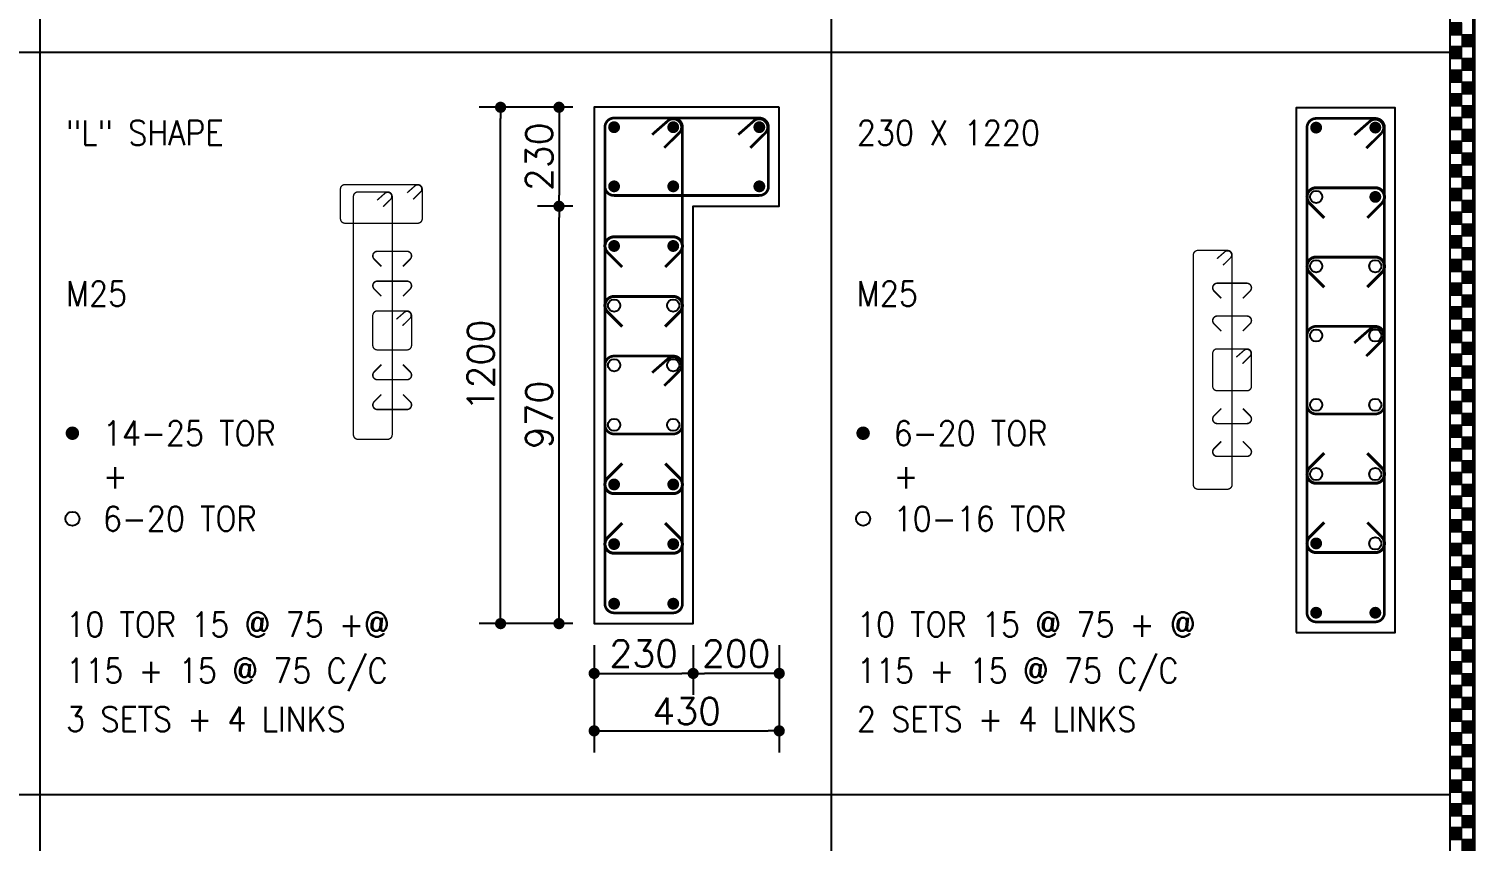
# Model space of a CAD drawing. Extents: x -200722 to 834823, y -494970 to 88783.
# Drawn here: x 291964 to 305396, y -69395 to -61844 of the extents above; entities that cross this region are included whole.
import ezdxf
from ezdxf.enums import TextEntityAlignment as Align

# ---------------------------------------------------------------- set-up
doc = ezdxf.new("R2010")
doc.units = 0
doc.header["$LTSCALE"] = 100
doc.header["$MEASUREMENT"] = 0
doc.header["$PDMODE"] = 34
doc.layers.get('0').update_dxf_attribs({"linetype": 'CONTINUOUS'})
doc.layers.get('DEFPOINTS').update_dxf_attribs({"linetype": 'CONTINUOUS'})
for name, color, linetype in [('5', 4, 'CONTINUOUS'), ('BEAM', 4, 'CONTINUOUS'), ('COL. SHED. STEEL.', 6, 'CONTINUOUS'), ('column', 240, 'CONTINUOUS'), ('STEEL', 6, 'CONTINUOUS'), ('TEXT', 2, 'CONTINUOUS')]:
    doc.layers.add(name, color=color, linetype=linetype)
doc.layers.add('9_TITLE TEXT', color=7, linetype='CONTINUOUS', lineweight=20)
doc.layers.add('g-dim', color=6, linetype='CONTINUOUS', lineweight=9)
doc.styles.add('ROMANS', font='romans.shx')
doc.styles.get("Standard").update_dxf_attribs({"font": 'simplex.shx'})
doc.dimstyles.new('STANDARD$0', dxfattribs={"dimtxt": 2.5, "dimasz": 2.5, "dimexe": 2, "dimexo": 0.7, "dimgap": 0.9, "dimtad": 1, "dimdec": 0, "dimdsep": 46, "dimtxsty": 'ROMANS', "dimcen": 0.09, "dimclrd": 4, "dimclre": 4, "dimclrt": 3, "dimadec": 0, "dimazin": 0, "dimtfac": 1, "dimtdec": 0, "dimtmove": 0, "dimatfit": 3, "dimfxl": 1, "dimtolj": 1, "dimtzin": 0, "dimarcsym": 0})

# ---------------------------------------------------------------- blocks, each defined once
blk = doc.blocks.new('DOT')
at = {"color": 0, "linetype": 'ByBlock'}
blk.add_line((-0.5, 0), (-1, 0), dxfattribs=at)
at = {"color": 0, "linetype": 'ByBlock', "const_width": 0.5}
blk.add_lwpolyline([(-0.25, 0, 1), (0.25, 0, 1)], format="xyb", close=True, dxfattribs=at)
blk = doc.blocks.new('*D142')
at = {"layer": 'BEAM', "color": 0, "lineweight": -2, "transparency": 16777216}
for p, q in [((297218, -67573), (297218, -68036)), ((298138, -67573), (298138, -68036)), ((297322, -67836), (298034, -67836))]:
    blk.add_line(p, q, dxfattribs=at)
at = {"layer": 'DEFPOINTS', "color": 0, "lineweight": -3, "transparency": 16777216}
for p in [(297218, -67373), (298138, -67373), (298138, -67836)]:
    blk.add_point(p, dxfattribs=at)
at = {"layer": 'BEAM', "color": 0, "lineweight": -2, "transparency": 16777216, "xscale": 104, "yscale": 104, "zscale": 104, "rotation": 180}
blk.add_blockref('DOT', (297218, -67836), dxfattribs=at)
at = {"layer": 'BEAM', "color": 0, "lineweight": -2, "transparency": 16777216, "xscale": 104, "yscale": 104, "zscale": 104}
blk.add_blockref('DOT', (298138, -67836), dxfattribs=at)
at = {"layer": 'BEAM', "color": 0, "transparency": 16777216, "insert": (297678, -67652), "char_height": 248, "attachment_point": 5}
blk.add_mtext('\\A1;230', dxfattribs=at)
blk = doc.blocks.new('_DOT')
at = {"color": 0, "linetype": 'ByBlock'}
blk.add_line((-0.5, 0), (-1, 0), dxfattribs=at)
at = {"color": 0, "linetype": 'ByBlock', "const_width": 0.5}
blk.add_lwpolyline([(-0.25, 0, 1), (0.25, 0, 1)], format="xyb", close=True, dxfattribs=at)
blk = doc.blocks.new('*D143')
at = {"layer": 'BEAM', "color": 0, "lineweight": -2, "transparency": 16777216}
for p, q in [((298138, -67573), (298138, -68036)), ((298938, -67573), (298938, -68036)), ((298834, -67836), (298242, -67836))]:
    blk.add_line(p, q, dxfattribs=at)
at = {"layer": 'DEFPOINTS', "color": 0, "lineweight": -3, "transparency": 16777216}
for p in [(298138, -67373), (298938, -67373), (298138, -67836)]:
    blk.add_point(p, dxfattribs=at)
at = {"layer": 'BEAM', "color": 0, "lineweight": -2, "transparency": 16777216, "xscale": 104, "yscale": 104, "zscale": 104, "rotation": 180}
blk.add_blockref('DOT', (298138, -67836), dxfattribs=at)
at = {"layer": 'BEAM', "color": 0, "lineweight": -2, "transparency": 16777216, "xscale": 104, "yscale": 104, "zscale": 104}
blk.add_blockref('DOT', (298938, -67836), dxfattribs=at)
at = {"layer": 'BEAM', "color": 0, "transparency": 16777216, "insert": (298538, -67652), "char_height": 248, "attachment_point": 5}
blk.add_mtext('\\A1;200', dxfattribs=at)
blk = doc.blocks.new('*D144')
at = {"layer": 'BEAM', "color": 0, "lineweight": -2, "transparency": 16777216}
for p, q in [((297218, -67573), (297218, -68570)), ((298938, -67573), (298938, -68570)), ((297322, -68370), (298834, -68370))]:
    blk.add_line(p, q, dxfattribs=at)
at = {"layer": 'DEFPOINTS', "color": 0, "lineweight": -3, "transparency": 16777216}
for p in [(297218, -67373), (298938, -67373), (298938, -68370)]:
    blk.add_point(p, dxfattribs=at)
at = {"layer": 'BEAM', "color": 0, "lineweight": -2, "transparency": 16777216, "xscale": 104, "yscale": 104, "zscale": 104, "rotation": 180}
blk.add_blockref('DOT', (297218, -68370), dxfattribs=at)
at = {"layer": 'BEAM', "color": 0, "lineweight": -2, "transparency": 16777216, "xscale": 104, "yscale": 104, "zscale": 104}
blk.add_blockref('DOT', (298938, -68370), dxfattribs=at)
at = {"layer": 'BEAM', "color": 0, "transparency": 16777216, "insert": (298078, -68186), "char_height": 248, "attachment_point": 5}
blk.add_mtext('\\A1;430', dxfattribs=at)
blk = doc.blocks.new('*D145')
at = {"layer": 'BEAM', "color": 0, "lineweight": -2, "transparency": 16777216}
for p, q in [((297018, -63493), (296691, -63493)), ((296891, -67269), (296891, -63597)), ((297018, -67373), (296691, -67373))]:
    blk.add_line(p, q, dxfattribs=at)
at = {"layer": 'DEFPOINTS', "color": 0, "lineweight": -3, "transparency": 16777216}
for p in [(296891, -63493), (297218, -63493), (297218, -67373)]:
    blk.add_point(p, dxfattribs=at)
at = {"layer": 'BEAM', "color": 0, "lineweight": -2, "transparency": 16777216, "xscale": 104, "yscale": 104, "zscale": 104}
for p, rotation in [((296891, -63493), 90), ((296891, -67373), 270)]:
    blk.add_blockref('DOT', p, dxfattribs=dict(at, rotation=rotation))
at = {"layer": 'BEAM', "color": 0, "transparency": 16777216, "insert": (296707, -65433), "char_height": 248, "attachment_point": 5, "rotation": 90}
blk.add_mtext('\\A1;970', dxfattribs=at)
blk = doc.blocks.new('*D146')
at = {"layer": 'BEAM', "color": 0, "lineweight": -2, "transparency": 16777216}
for p, q in [((297018, -62573), (296691, -62573)), ((296891, -62677), (296891, -63389)), ((297018, -63493), (296691, -63493))]:
    blk.add_line(p, q, dxfattribs=at)
at = {"layer": 'DEFPOINTS', "color": 0, "lineweight": -3, "transparency": 16777216}
for p in [(297218, -62573), (296891, -63493), (297218, -63493)]:
    blk.add_point(p, dxfattribs=at)
at = {"layer": 'BEAM', "color": 0, "lineweight": -2, "transparency": 16777216, "xscale": 104, "yscale": 104, "zscale": 104}
for p, rotation in [((296891, -62573), 90), ((296891, -63493), 270)]:
    blk.add_blockref('DOT', p, dxfattribs=dict(at, rotation=rotation))
at = {"layer": 'BEAM', "color": 0, "transparency": 16777216, "insert": (296707, -63033), "char_height": 248, "attachment_point": 5, "rotation": 90}
blk.add_mtext('\\A1;230', dxfattribs=at)
blk = doc.blocks.new('*D147')
at = {"layer": 'BEAM', "color": 0, "lineweight": -2, "transparency": 16777216}
for p, q in [((297018, -62573), (296148, -62573)), ((296348, -67269), (296348, -62677)), ((297018, -67373), (296148, -67373))]:
    blk.add_line(p, q, dxfattribs=at)
at = {"layer": 'DEFPOINTS', "color": 0, "lineweight": -3, "transparency": 16777216}
for p in [(296348, -62573), (297218, -62573), (297218, -67373)]:
    blk.add_point(p, dxfattribs=at)
at = {"layer": 'BEAM', "color": 0, "lineweight": -2, "transparency": 16777216, "xscale": 104, "yscale": 104, "zscale": 104}
for p, rotation in [((296348, -62573), 90), ((296348, -67373), 270)]:
    blk.add_blockref('DOT', p, dxfattribs=dict(at, rotation=rotation))
at = {"layer": 'BEAM', "color": 0, "transparency": 16777216, "insert": (296164, -64973), "char_height": 248, "attachment_point": 5, "rotation": 90}
blk.add_mtext('\\A1;1200', dxfattribs=at)
blk = doc.blocks.new('TITLE CHAIN')
at = {"layer": '9_TITLE TEXT'}
h = blk.add_hatch(color=256, dxfattribs=at)
h.dxf.hatch_style = 1
h.paths.add_polyline_path([(0, -197.62), (1, -197.62), (1, -196.62), (0, -196.62)])
h = blk.add_hatch(color=256, dxfattribs=at)
h.dxf.hatch_style = 1
h.paths.add_polyline_path([(1, -198.62), (2, -198.62), (2, -197.62), (1, -197.62)])
h = blk.add_hatch(color=256, dxfattribs=at)
h.dxf.hatch_style = 1
h.paths.add_polyline_path([(0, -199.62), (1, -199.62), (1, -198.62), (0, -198.62)])
h = blk.add_hatch(color=256, dxfattribs=at)
h.dxf.hatch_style = 1
h.paths.add_polyline_path([(1, -200.62), (2, -200.62), (2, -199.62), (1, -199.62)])
h = blk.add_hatch(color=256, dxfattribs=at)
h.dxf.hatch_style = 1
h.paths.add_polyline_path([(0, -201.62), (1, -201.62), (1, -200.62), (0, -200.62)])
h = blk.add_hatch(color=256, dxfattribs=at)
h.dxf.hatch_style = 1
h.paths.add_polyline_path([(0, -203.62), (1, -203.62), (1, -202.62), (0, -202.62)])
h = blk.add_hatch(color=256, dxfattribs=at)
h.dxf.hatch_style = 1
h.paths.add_polyline_path([(1, -202.62), (2, -202.62), (2, -201.62), (1, -201.62)])
h = blk.add_hatch(color=256, dxfattribs=at)
h.dxf.hatch_style = 1
h.paths.add_polyline_path([(1, -204.62), (2, -204.62), (2, -203.62), (1, -203.62)])
h = blk.add_hatch(color=256, dxfattribs=at)
h.dxf.hatch_style = 1
h.paths.add_polyline_path([(0, -205.62), (1, -205.62), (1, -204.62), (0, -204.62)])
h = blk.add_hatch(color=256, dxfattribs=at)
h.dxf.hatch_style = 1
h.paths.add_polyline_path([(1, -206.62), (2, -206.62), (2, -205.62), (1, -205.62)])
h = blk.add_hatch(color=256, dxfattribs=at)
h.dxf.hatch_style = 1
h.paths.add_polyline_path([(0, -207.62), (1, -207.62), (1, -206.62), (0, -206.62)])
h = blk.add_hatch(color=256, dxfattribs=at)
h.dxf.hatch_style = 1
h.paths.add_polyline_path([(0, -209.62), (1, -209.62), (1, -208.62), (0, -208.62)])
h = blk.add_hatch(color=256, dxfattribs=at)
h.dxf.hatch_style = 1
h.paths.add_polyline_path([(1, -208.62), (2, -208.62), (2, -207.62), (1, -207.62)])
h = blk.add_hatch(color=256, dxfattribs=at)
h.dxf.hatch_style = 1
h.paths.add_polyline_path([(1, -210.62), (2, -210.62), (2, -209.62), (1, -209.62)])
h = blk.add_hatch(color=256, dxfattribs=at)
h.dxf.hatch_style = 1
h.paths.add_polyline_path([(0, -211.62), (1, -211.62), (1, -210.62), (0, -210.62)])
h = blk.add_hatch(color=256, dxfattribs=at)
h.dxf.hatch_style = 1
h.paths.add_polyline_path([(1, -212.62), (2, -212.62), (2, -211.62), (1, -211.62)])
h = blk.add_hatch(color=256, dxfattribs=at)
h.dxf.hatch_style = 1
h.paths.add_polyline_path([(0, -213.62), (1, -213.62), (1, -212.62), (0, -212.62)])
h = blk.add_hatch(color=256, dxfattribs=at)
h.dxf.hatch_style = 1
h.paths.add_polyline_path([(1, -214.62), (2, -214.62), (2, -213.62), (1, -213.62)])
h = blk.add_hatch(color=256, dxfattribs=at)
h.dxf.hatch_style = 1
h.paths.add_polyline_path([(0, -215.62), (1, -215.62), (1, -214.62), (0, -214.62)])
h = blk.add_hatch(color=256, dxfattribs=at)
h.dxf.hatch_style = 1
h.paths.add_polyline_path([(1, -216.62), (2, -216.62), (2, -215.62), (1, -215.62)])
h = blk.add_hatch(color=256, dxfattribs=at)
h.dxf.hatch_style = 1
h.paths.add_polyline_path([(0, -217.62), (1, -217.62), (1, -216.62), (0, -216.62)])
h = blk.add_hatch(color=256, dxfattribs=at)
h.dxf.hatch_style = 1
h.paths.add_polyline_path([(1, -218.62), (2, -218.62), (2, -217.62), (1, -217.62)])
h = blk.add_hatch(color=256, dxfattribs=at)
h.dxf.hatch_style = 1
h.paths.add_polyline_path([(0, -219.62), (1, -219.62), (1, -218.62), (0, -218.62)])
h = blk.add_hatch(color=256, dxfattribs=at)
h.dxf.hatch_style = 1
h.paths.add_polyline_path([(1, -220.62), (2, -220.62), (2, -219.62), (1, -219.62)])
h = blk.add_hatch(color=256, dxfattribs=at)
h.dxf.hatch_style = 1
h.paths.add_polyline_path([(0, -221.62), (1, -221.62), (1, -220.62), (0, -220.62)])
h = blk.add_hatch(color=256, dxfattribs=at)
h.dxf.hatch_style = 1
h.paths.add_polyline_path([(1, -222.62), (2, -222.62), (2, -221.62), (1, -221.62)])
h = blk.add_hatch(color=256, dxfattribs=at)
h.dxf.hatch_style = 1
h.paths.add_polyline_path([(0, -223.62), (1, -223.62), (1, -222.62), (0, -222.62)])
h = blk.add_hatch(color=256, dxfattribs=at)
h.dxf.hatch_style = 1
h.paths.add_polyline_path([(0, -225.62), (1, -225.62), (1, -224.62), (0, -224.62)])
h = blk.add_hatch(color=256, dxfattribs=at)
h.dxf.hatch_style = 1
h.paths.add_polyline_path([(1, -224.62), (2, -224.62), (2, -223.62), (1, -223.62)])
h = blk.add_hatch(color=256, dxfattribs=at)
h.dxf.hatch_style = 1
h.paths.add_polyline_path([(1, -226.62), (2, -226.62), (2, -225.62), (1, -225.62)])
h = blk.add_hatch(color=256, dxfattribs=at)
h.dxf.hatch_style = 1
h.paths.add_polyline_path([(0, -227.62), (1, -227.62), (1, -226.62), (0, -226.62)])
h = blk.add_hatch(color=256, dxfattribs=at)
h.dxf.hatch_style = 1
h.paths.add_polyline_path([(1, -228.62), (2, -228.62), (2, -227.62), (1, -227.62)])
h = blk.add_hatch(color=256, dxfattribs=at)
h.dxf.hatch_style = 1
h.paths.add_polyline_path([(0, -229.62), (1, -229.62), (1, -228.62), (0, -228.62)])
h = blk.add_hatch(color=256, dxfattribs=at)
h.dxf.hatch_style = 1
h.paths.add_polyline_path([(0, -231.62), (1, -231.62), (1, -230.62), (0, -230.62)])
h = blk.add_hatch(color=256, dxfattribs=at)
h.dxf.hatch_style = 1
h.paths.add_polyline_path([(1, -230.62), (2, -230.62), (2, -229.62), (1, -229.62)])
h = blk.add_hatch(color=256, dxfattribs=at)
h.dxf.hatch_style = 1
h.paths.add_polyline_path([(1, -232.62), (2, -232.62), (2, -231.62), (1, -231.62)])
h = blk.add_hatch(color=256, dxfattribs=at)
h.dxf.hatch_style = 1
h.paths.add_polyline_path([(0, -233.62), (1, -233.62), (1, -232.62), (0, -232.62)])
h = blk.add_hatch(color=256, dxfattribs=at)
h.dxf.hatch_style = 1
h.paths.add_polyline_path([(1, -234.62), (2, -234.62), (2, -233.62), (1, -233.62)])
h = blk.add_hatch(color=256, dxfattribs=at)
h.dxf.hatch_style = 1
h.paths.add_polyline_path([(0, -235.62), (1, -235.62), (1, -234.62), (0, -234.62)])
h = blk.add_hatch(color=256, dxfattribs=at)
h.dxf.hatch_style = 1
h.paths.add_polyline_path([(1, -236.62), (2, -236.62), (2, -235.62), (1, -235.62)])
h = blk.add_hatch(color=256, dxfattribs=at)
h.dxf.hatch_style = 1
h.paths.add_polyline_path([(0, -237.62), (1, -237.62), (1, -236.62), (0, -236.62)])
h = blk.add_hatch(color=256, dxfattribs=at)
h.dxf.hatch_style = 1
h.paths.add_polyline_path([(1, -238.62), (2, -238.62), (2, -237.62), (1, -237.62)])
h = blk.add_hatch(color=256, dxfattribs=at)
h.dxf.hatch_style = 1
h.paths.add_polyline_path([(0, -239.62), (1, -239.62), (1, -238.62), (0, -238.62)])
h = blk.add_hatch(color=256, dxfattribs=at)
h.dxf.hatch_style = 1
h.paths.add_polyline_path([(1, -240.62), (2, -240.62), (2, -239.62), (1, -239.62)])
h = blk.add_hatch(color=256, dxfattribs=at)
h.dxf.hatch_style = 1
h.paths.add_polyline_path([(0, -241.62), (1, -241.62), (1, -240.62), (0, -240.62)])
h = blk.add_hatch(color=256, dxfattribs=at)
h.dxf.hatch_style = 1
h.paths.add_polyline_path([(1, -242.62), (2, -242.62), (2, -241.62), (1, -241.62)])
h = blk.add_hatch(color=256, dxfattribs=at)
h.dxf.hatch_style = 1
h.paths.add_polyline_path([(0, -243.62), (1, -243.62), (1, -242.62), (0, -242.62)])
h = blk.add_hatch(color=256, dxfattribs=at)
h.dxf.hatch_style = 1
h.paths.add_polyline_path([(1, -244.62), (2, -244.62), (2, -243.62), (1, -243.62)])
h = blk.add_hatch(color=256, dxfattribs=at)
h.dxf.hatch_style = 1
h.paths.add_polyline_path([(0, -245.62), (1, -245.62), (1, -244.62), (0, -244.62)])
h = blk.add_hatch(color=256, dxfattribs=at)
h.dxf.hatch_style = 1
h.paths.add_polyline_path([(0, -247.62), (1, -247.62), (1, -246.62), (0, -246.62)])
h = blk.add_hatch(color=256, dxfattribs=at)
h.dxf.hatch_style = 1
h.paths.add_polyline_path([(1, -246.62), (2, -246.62), (2, -245.62), (1, -245.62)])
h = blk.add_hatch(color=256, dxfattribs=at)
h.dxf.hatch_style = 1
h.paths.add_polyline_path([(1, -248.62), (2, -248.62), (2, -247.62), (1, -247.62)])
h = blk.add_hatch(color=256, dxfattribs=at)
h.dxf.hatch_style = 1
h.paths.add_polyline_path([(0, -249.62), (1, -249.62), (1, -248.62), (0, -248.62)])
h = blk.add_hatch(color=256, dxfattribs=at)
h.dxf.hatch_style = 1
h.paths.add_polyline_path([(1, -250.62), (2, -250.62), (2, -249.62), (1, -249.62)])
h = blk.add_hatch(color=256, dxfattribs=at)
h.dxf.hatch_style = 1
h.paths.add_polyline_path([(0, -251.62), (1, -251.62), (1, -250.62), (0, -250.62)])
h = blk.add_hatch(color=256, dxfattribs=at)
h.dxf.hatch_style = 1
h.paths.add_polyline_path([(0, -253.62), (1, -253.62), (1, -252.62), (0, -252.62)])
h = blk.add_hatch(color=256, dxfattribs=at)
h.dxf.hatch_style = 1
h.paths.add_polyline_path([(1, -252.62), (2, -252.62), (2, -251.62), (1, -251.62)])
h = blk.add_hatch(color=256, dxfattribs=at)
h.dxf.hatch_style = 1
h.paths.add_polyline_path([(1, -254.62), (2, -254.62), (2, -253.62), (1, -253.62)])
h = blk.add_hatch(color=256, dxfattribs=at)
h.dxf.hatch_style = 1
h.paths.add_polyline_path([(0, -255.62), (1, -255.62), (1, -254.62), (0, -254.62)])
h = blk.add_hatch(color=256, dxfattribs=at)
h.dxf.hatch_style = 1
h.paths.add_polyline_path([(1, -256.62), (2, -256.62), (2, -255.62), (1, -255.62)])
h = blk.add_hatch(color=256, dxfattribs=at)
h.dxf.hatch_style = 1
h.paths.add_polyline_path([(0, -257.62), (1, -257.62), (1, -256.62), (0, -256.62)])
h = blk.add_hatch(color=256, dxfattribs=at)
h.dxf.hatch_style = 1
h.paths.add_polyline_path([(1, -258.62), (2, -258.62), (2, -257.62), (1, -257.62)])
h = blk.add_hatch(color=256, dxfattribs=at)
h.dxf.hatch_style = 1
h.paths.add_polyline_path([(0, -259.62), (1, -259.62), (1, -258.62), (0, -258.62)])
h = blk.add_hatch(color=256, dxfattribs=at)
h.dxf.hatch_style = 1
h.paths.add_polyline_path([(1, -260.62), (2, -260.62), (2, -259.62), (1, -259.62)])
h = blk.add_hatch(color=256, dxfattribs=at)
h.dxf.hatch_style = 1
h.paths.add_polyline_path([(0, -261.62), (1, -261.62), (1, -260.62), (0, -260.62)])
h = blk.add_hatch(color=256, dxfattribs=at)
h.dxf.hatch_style = 1
h.paths.add_polyline_path([(1, -262.62), (2, -262.62), (2, -261.62), (1, -261.62)])
h = blk.add_hatch(color=256, dxfattribs=at)
h.dxf.hatch_style = 1
h.paths.add_polyline_path([(0, -263.62), (1, -263.62), (1, -262.62), (0, -262.62)])
h = blk.add_hatch(color=256, dxfattribs=at)
h.dxf.hatch_style = 1
h.paths.add_polyline_path([(1, -264.62), (2, -264.62), (2, -263.62), (1, -263.62)])
h = blk.add_hatch(color=256, dxfattribs=at)
h.dxf.hatch_style = 1
h.paths.add_polyline_path([(0, -265.62), (1, -265.62), (1, -264.62), (0, -264.62)])
h = blk.add_hatch(color=256, dxfattribs=at)
h.dxf.hatch_style = 1
h.paths.add_polyline_path([(1, -266.62), (2, -266.62), (2, -265.62), (1, -265.62)])
for p, q in [((0, -584), (0, 0)), ((2, -584), (2, 0))]:
    blk.add_line(p, q, dxfattribs=at)
for points in [[(0, -197.62), (1, -197.62), (1, -196.62), (0, -196.62)], [(1, -198.62), (2, -198.62), (2, -197.62), (1, -197.62)], [(0, -199.62), (1, -199.62), (1, -198.62), (0, -198.62)], [(1, -200.62), (2, -200.62), (2, -199.62), (1, -199.62)], [(0, -201.62), (1, -201.62), (1, -200.62), (0, -200.62)], [(0, -203.62), (1, -203.62), (1, -202.62), (0, -202.62)], [(1, -202.62), (2, -202.62), (2, -201.62), (1, -201.62)], [(1, -204.62), (2, -204.62), (2, -203.62), (1, -203.62)], [(0, -205.62), (1, -205.62), (1, -204.62), (0, -204.62)], [(1, -206.62), (2, -206.62), (2, -205.62), (1, -205.62)], [(0, -207.62), (1, -207.62), (1, -206.62), (0, -206.62)], [(0, -209.62), (1, -209.62), (1, -208.62), (0, -208.62)], [(1, -208.62), (2, -208.62), (2, -207.62), (1, -207.62)], [(1, -210.62), (2, -210.62), (2, -209.62), (1, -209.62)], [(0, -211.62), (1, -211.62), (1, -210.62), (0, -210.62)], [(1, -212.62), (2, -212.62), (2, -211.62), (1, -211.62)], [(0, -213.62), (1, -213.62), (1, -212.62), (0, -212.62)], [(1, -214.62), (2, -214.62), (2, -213.62), (1, -213.62)], [(0, -215.62), (1, -215.62), (1, -214.62), (0, -214.62)], [(1, -216.62), (2, -216.62), (2, -215.62), (1, -215.62)], [(0, -217.62), (1, -217.62), (1, -216.62), (0, -216.62)], [(1, -218.62), (2, -218.62), (2, -217.62), (1, -217.62)], [(0, -219.62), (1, -219.62), (1, -218.62), (0, -218.62)], [(1, -220.62), (2, -220.62), (2, -219.62), (1, -219.62)], [(0, -221.62), (1, -221.62), (1, -220.62), (0, -220.62)], [(1, -222.62), (2, -222.62), (2, -221.62), (1, -221.62)], [(0, -223.62), (1, -223.62), (1, -222.62), (0, -222.62)], [(0, -225.62), (1, -225.62), (1, -224.62), (0, -224.62)], [(1, -224.62), (2, -224.62), (2, -223.62), (1, -223.62)], [(1, -226.62), (2, -226.62), (2, -225.62), (1, -225.62)], [(0, -227.62), (1, -227.62), (1, -226.62), (0, -226.62)], [(1, -228.62), (2, -228.62), (2, -227.62), (1, -227.62)], [(0, -229.62), (1, -229.62), (1, -228.62), (0, -228.62)], [(0, -231.62), (1, -231.62), (1, -230.62), (0, -230.62)], [(1, -230.62), (2, -230.62), (2, -229.62), (1, -229.62)], [(1, -232.62), (2, -232.62), (2, -231.62), (1, -231.62)], [(0, -233.62), (1, -233.62), (1, -232.62), (0, -232.62)], [(1, -234.62), (2, -234.62), (2, -233.62), (1, -233.62)], [(0, -235.62), (1, -235.62), (1, -234.62), (0, -234.62)], [(1, -236.62), (2, -236.62), (2, -235.62), (1, -235.62)], [(0, -237.62), (1, -237.62), (1, -236.62), (0, -236.62)], [(1, -238.62), (2, -238.62), (2, -237.62), (1, -237.62)], [(0, -239.62), (1, -239.62), (1, -238.62), (0, -238.62)], [(1, -240.62), (2, -240.62), (2, -239.62), (1, -239.62)], [(0, -241.62), (1, -241.62), (1, -240.62), (0, -240.62)], [(1, -242.62), (2, -242.62), (2, -241.62), (1, -241.62)], [(0, -243.62), (1, -243.62), (1, -242.62), (0, -242.62)], [(1, -244.62), (2, -244.62), (2, -243.62), (1, -243.62)], [(0, -245.62), (1, -245.62), (1, -244.62), (0, -244.62)], [(0, -247.62), (1, -247.62), (1, -246.62), (0, -246.62)], [(1, -246.62), (2, -246.62), (2, -245.62), (1, -245.62)], [(1, -248.62), (2, -248.62), (2, -247.62), (1, -247.62)], [(0, -249.62), (1, -249.62), (1, -248.62), (0, -248.62)], [(1, -250.62), (2, -250.62), (2, -249.62), (1, -249.62)], [(0, -251.62), (1, -251.62), (1, -250.62), (0, -250.62)], [(0, -253.62), (1, -253.62), (1, -252.62), (0, -252.62)], [(1, -252.62), (2, -252.62), (2, -251.62), (1, -251.62)], [(1, -254.62), (2, -254.62), (2, -253.62), (1, -253.62)], [(0, -255.62), (1, -255.62), (1, -254.62), (0, -254.62)], [(1, -256.62), (2, -256.62), (2, -255.62), (1, -255.62)], [(0, -257.62), (1, -257.62), (1, -256.62), (0, -256.62)], [(1, -258.62), (2, -258.62), (2, -257.62), (1, -257.62)], [(0, -259.62), (1, -259.62), (1, -258.62), (0, -258.62)], [(1, -260.62), (2, -260.62), (2, -259.62), (1, -259.62)], [(0, -261.62), (1, -261.62), (1, -260.62), (0, -260.62)], [(1, -262.62), (2, -262.62), (2, -261.62), (1, -261.62)], [(0, -263.62), (1, -263.62), (1, -262.62), (0, -262.62)], [(1, -264.62), (2, -264.62), (2, -263.62), (1, -263.62)], [(0, -265.62), (1, -265.62), (1, -264.62), (0, -264.62)], [(1, -266.62), (2, -266.62), (2, -265.62), (1, -265.62)]]:
    blk.add_lwpolyline(points, close=True, dxfattribs=at)

msp = doc.modelspace()

# ---------------------------------------------------------------- linework, layer by layer
at = {"layer": '5', "color": 7, "lineweight": -2}
for p, q in [((292069.6, -104400.4), (292069.6, -40160.4)), ((299422.7, -104400.4), (299422.7, -40160.4)), ((305172.7, -104400.4), (305172.7, -40160.4)), ((305172.7, -104400.4), (305172.7, -40160.4)), ((223222.7, -62060.4), (305172.7, -62060.4)), ((223222.7, -68960.4), (305172.7, -68960.4))]:
    msp.add_line(p, q, dxfattribs=at)
at = {"layer": '9_TITLE TEXT', "color": 18, "true_color": 0x000000}
msp.add_line((305172.7, -103699.1), (305172.7, -40160.4), dxfattribs=at)
at = {"layer": '9_TITLE TEXT', "color": 18, "lineweight": 50, "true_color": 0x000000}
msp.add_lwpolyline([(314632.7, -104400.4), (305392.7, -104400.4), (305392.7, -40160.4), (314632.7, -40160.4)], close=True, dxfattribs=at)
at = {"layer": 'COL. SHED. STEEL.', "color": 140, "linetype": 'Continuous'}
for points, const_width in [([(303928, -65423.9), (304478, -65423.9, 0.4142136), (304563, -65338.9), (304563, -64694.6, 0.4142136), (304478, -64609.6), (303928, -64609.6, 0.4142136), (303843, -64694.6), (303843, -65338.9, 0.4142136)], 25), ([(303009.1, -65208.5), (303284.1, -65208.5, 0.4142136), (303326.6, -65166), (303326.6, -64861, 0.4142136), (303284.1, -64818.5), (303009.1, -64818.5, 0.4142136), (302966.6, -64861), (302966.6, -65166, 0.4142136)], 12.5)]:
    msp.add_lwpolyline(points, format="xyb", close=True, dxfattribs=dict(at, const_width=const_width))
for points, const_width in [([(304394.8, -64885.5), (304536.9, -64744.8, 0.9275277), (304427.3, -64636.2), (304282.2, -64763.5)], 25), ([(303242.5, -64956.4), (303313.5, -64886.1, 0.9275277), (303258.7, -64831.8), (303186.2, -64895.5)], 12.5)]:
    msp.add_lwpolyline(points, format="xyb", dxfattribs=dict(at, const_width=const_width))
at = {"layer": 'column', "color": 4, "linetype": 'Continuous'}
msp.add_lwpolyline([(298937.9, -62572.9), (297217.9, -62572.9), (297217.9, -67373), (298137.9, -67373), (298137.9, -63492.9), (298937.9, -63492.9), (298937.9, -62572.9)], dxfattribs=at)
msp.add_lwpolyline([(303743, -67456.8), (304663, -67456.8), (304663, -62576.8), (303743, -62576.8)], close=True, dxfattribs=at)
at = {"layer": 'g-dim', "color": 62, "lineweight": -2}
for points, const_width in [([(295203, -64828.2), (295478, -64828.2, 0.4142136), (295520.5, -64785.7), (295520.5, -64508.6, 0.4142136), (295478, -64466.1), (295203, -64466.1, 0.4142136), (295160.5, -64508.6), (295160.5, -64785.7, 0.4142136)], 12.5), ([(297402.9, -65610.1), (297952.9, -65610.1, 0.4142136), (298037.9, -65525.1), (298037.9, -64970.8, 0.4142136), (297952.9, -64885.8), (297402.9, -64885.8, 0.4142136), (297317.9, -64970.8), (297317.9, -65525.1, 0.4142136)], 25)]:
    msp.add_lwpolyline(points, format="xyb", close=True, dxfattribs=dict(at, const_width=const_width))
for points, const_width in [([(295436.4, -64604), (295507.5, -64533.7, 0.9275277), (295452.7, -64479.4), (295380.2, -64543)], 12.5), ([(297869.7, -65161.7), (298011.8, -65021, 0.9275277), (297902.2, -64912.4), (297757.2, -65039.7)], 25)]:
    msp.add_lwpolyline(points, format="xyb", dxfattribs=dict(at, const_width=const_width))
at = {"layer": 'STEEL', "color": 18, "true_color": 0x000000}
for points, const_width in [([(297402.9, -62672.9), (297952.9, -62672.9, -0.4142136), (298037.9, -62757.9), (298037.9, -67188, -0.4142136), (297952.9, -67273), (297402.9, -67273, -0.4142136), (297317.9, -67188), (297317.9, -62757.9, -0.4142136)], 25), ([(297402.9, -62672.9), (298752.9, -62672.9, -0.4142136), (298837.9, -62757.9), (298837.9, -63307.9, -0.4142136), (298752.9, -63392.9), (297402.9, -63392.9, -0.4142136), (297317.9, -63307.9), (297317.9, -62757.9, -0.4142136)], 25), ([(303928, -67356.8), (304478, -67356.8, 0.4142136), (304563, -67271.8), (304563, -62761.8, 0.4142136), (304478, -62676.8), (303928, -62676.8, 0.4142136), (303843, -62761.8), (303843, -67271.8, 0.4142136)], 25), ([(294902.4, -63290.8), (295577.4, -63290.8, -0.4142136), (295619.9, -63333.3), (295619.9, -63608.3, -0.4142136), (295577.4, -63650.8), (294902.4, -63650.8, -0.4142136), (294859.9, -63608.3), (294859.9, -63333.3, -0.4142136)], 12.5), ([(295023, -63359.6), (295298, -63359.6, -0.4142136), (295340.5, -63402.1), (295340.5, -65617.2, -0.4142136), (295298, -65659.7), (295023, -65659.7, -0.4142136), (294980.5, -65617.2), (294980.5, -63402.1, -0.4142136)], 12.5), ([(302829.1, -66123.5), (303104.1, -66123.5, 0.4142136), (303146.6, -66081), (303146.6, -63946, 0.4142136), (303104.1, -63903.5), (302829.1, -63903.5, 0.4142136), (302786.6, -63946), (302786.6, -66081, 0.4142136)], 12.5), ([(292337, -65602.9, 1), (292399.5, -65602.9, 1)], 62.5), ([(299686.4, -65602.9, 1), (299748.9, -65602.9, 1)], 62.5)]:
    msp.add_lwpolyline(points, format="xyb", close=True, dxfattribs=dict(at, const_width=const_width))
at = {"layer": 'STEEL', "color": 18, "linetype": 'Continuous', "true_color": 0x000000, "const_width": 55}
for points in [[(297402.9, -62785.4, 1), (297402.9, -62730.4, 1)], [(297952.9, -62785.4, -1), (297952.9, -62730.4, -1)], [(298752.9, -62785.4, -1), (298752.9, -62730.4, -1)], [(303928, -62734.3, -1), (303928, -62789.3, -1)], [(304478, -62734.3, 1), (304478, -62789.3, 1)], [(297402.9, -63335.4, 1), (297402.9, -63280.4, 1)], [(297952.9, -63335.4, -1), (297952.9, -63280.4, -1)], [(298752.9, -63335.4, -1), (298752.9, -63280.4, -1)], [(304478, -63433.5, -1), (304478, -63378.5, -1)], [(297402.9, -63889.7, 1), (297402.9, -63834.7, 1)], [(297952.9, -63889.7, -1), (297952.9, -63834.7, -1)], [(297402.9, -66106.9, 1), (297402.9, -66051.9, 1)], [(297952.9, -66106.9, -1), (297952.9, -66051.9, -1)], [(297402.9, -66661.2, 1), (297402.9, -66606.2, 1)], [(297952.9, -66661.2, -1), (297952.9, -66606.2, -1)], [(303928, -66655, 1), (303928, -66600, 1)], [(297402.9, -67215.5, 1), (297402.9, -67160.5, 1)], [(297952.9, -67215.5, -1), (297952.9, -67160.5, -1)], [(303928, -67299.3, 1), (303928, -67244.3, 1)], [(304478, -67299.3, -1), (304478, -67244.3, -1)]]:
    msp.add_lwpolyline(points, format="xyb", close=True, dxfattribs=at)
at = {"layer": 'STEEL', "color": 18, "true_color": 0x000000}
for points, const_width in [([(297869.7, -62948.8), (298011.8, -62808.1, 0.9275277), (297902.2, -62699.5), (297757.2, -62826.8)], 25), ([(298669.7, -62948.8), (298811.8, -62808.1, 0.9275277), (298702.2, -62699.5), (298557.2, -62826.8)], 25), ([(304394.8, -62952.6), (304536.9, -62811.9, 0.9275277), (304427.3, -62703.3), (304282.2, -62830.7)], 25), ([(295256.4, -63497.6), (295327.5, -63427.2, 0.9275277), (295272.7, -63372.9), (295200.2, -63436.6)], 12.5), ([(295535.8, -63428.7), (295606.8, -63358.3, 0.9275277), (295552, -63304), (295479.5, -63367.7)], 12.5), ([(303062.5, -64041.4), (303133.5, -63971.1, 0.9275277), (303078.7, -63916.8), (303006.2, -63980.5)], 12.5)]:
    msp.add_lwpolyline(points, format="xyb", dxfattribs=dict(at, const_width=const_width))
at = {"layer": 'STEEL', "color": 40}
for points in [[(304002.9, -63601.2, 28, 28, 0), (303867.9, -63466.1, 28, 28, -0.6681786), (303928, -63321, 28, 28, 0), (304478, -63321, 28, 28, -0.6681786), (304538.1, -63466.1, 28, 28, 0), (304403, -63601.2, 0, 0, 0)], [(297477.9, -64057.4, 28, 28, 0), (297342.8, -63922.3, 28, 28, -0.6681786), (297402.9, -63777.2, 28, 28, 0), (297952.9, -63777.2, 28, 28, -0.6681786), (298013, -63922.3, 28, 28, 0), (297878, -64057.4, 0, 0, 0)], [(295240.5, -64051.9, 14, 14, 0), (295173, -63984.3, 14, 14, -0.6681786), (295203, -63911.8, 14, 14, 0), (295478, -63911.8, 14, 14, -0.6681786), (295508.1, -63984.3, 14, 14, 0), (295440.5, -64051.9, 0, 0, 0)], [(304002.9, -64245.5, 28, 28, 0), (303867.9, -64110.4, 28, 28, -0.6681786), (303928, -63965.3, 28, 28, 0), (304478, -63965.3, 28, 28, -0.6681786), (304538.1, -64110.4, 28, 28, 0), (304403, -64245.5, 0, 0, 0)], [(295240.5, -64329, 14, 14, 0), (295173, -64261.5, 14, 14, -0.6681786), (295203, -64188.9, 14, 14, 0), (295478, -64188.9, 14, 14, -0.6681786), (295508.1, -64261.5, 14, 14, 0), (295440.5, -64329, 0, 0, 0)], [(303046.5, -64348.6, 14, 14, 0), (302979, -64281.1, 14, 14, -0.6681786), (303009.1, -64208.5, 14, 14, 0), (303284.1, -64208.5, 14, 14, -0.6681786), (303314.1, -64281.1, 14, 14, 0), (303246.6, -64348.6, 0, 0, 0)], [(297477.9, -64611.7, 28, 28, 0), (297342.8, -64476.6, 28, 28, -0.6681786), (297402.9, -64331.5, 28, 28, 0), (297952.9, -64331.5, 28, 28, -0.6681786), (298013, -64476.6, 28, 28, 0), (297878, -64611.7, 0, 0, 0)], [(303046.5, -64653.6, 14, 14, 0), (302979, -64586.1, 14, 14, -0.6681786), (303009.1, -64513.5, 14, 14, 0), (303284.1, -64513.5, 14, 14, -0.6681786), (303314.1, -64586.1, 14, 14, 0), (303246.6, -64653.6, 0, 0, 0)], [(295240.5, -64965.3, 14, 14, 0), (295173, -65032.8, 14, 14, 0.6681786), (295203, -65105.4, 14, 14, 0), (295478, -65105.4, 14, 14, 0.6681786), (295508.1, -65032.8, 14, 14, 0), (295440.5, -64965.3, 0, 0, 0)], [(295240.5, -65242.4, 14, 14, 0), (295173, -65310, 14, 14, 0.6681786), (295203, -65382.5, 14, 14, 0), (295478, -65382.5, 14, 14, 0.6681786), (295508.1, -65310, 14, 14, 0), (295440.5, -65242.4, 0, 0, 0)], [(303046.5, -65373.4, 14, 14, 0), (302979, -65441, 14, 14, 0.6681786), (303009.1, -65513.5, 14, 14, 0), (303284.1, -65513.5, 14, 14, 0.6681786), (303314.1, -65441, 14, 14, 0), (303246.6, -65373.4, 0, 0, 0)], [(303046.5, -65678.4, 14, 14, 0), (302979, -65746, 14, 14, 0.6681786), (303009.1, -65818.5, 14, 14, 0), (303284.1, -65818.5, 14, 14, 0.6681786), (303314.1, -65746, 14, 14, 0), (303246.6, -65678.4, 0, 0, 0)], [(304002.9, -65788, 28, 28, 0), (303867.9, -65923.1, 28, 28, 0.6681786), (303928, -66068.2, 28, 28, 0), (304478, -66068.2, 28, 28, 0.6681786), (304538.1, -65923.1, 28, 28, 0), (304403, -65788, 0, 0, 0)], [(297477.9, -65884.2, 28, 28, 0), (297342.8, -66019.3, 28, 28, 0.6681786), (297402.9, -66164.4, 28, 28, 0), (297952.9, -66164.4, 28, 28, 0.6681786), (298013, -66019.3, 28, 28, 0), (297878, -65884.2, 0, 0, 0)], [(297477.9, -66438.5, 28, 28, 0), (297342.8, -66573.6, 28, 28, 0.6681786), (297402.9, -66718.7, 28, 28, 0), (297952.9, -66718.7, 28, 28, 0.6681786), (298013, -66573.6, 28, 28, 0), (297878, -66438.5, 0, 0, 0)], [(304002.9, -66432.3, 28, 28, 0), (303867.9, -66567.4, 28, 28, 0.6681786), (303928, -66712.5, 28, 28, 0), (304478, -66712.5, 28, 28, 0.6681786), (304538.1, -66567.4, 28, 28, 0), (304403, -66432.3, 0, 0, 0)]]:
    msp.add_lwpolyline(points, format="xyseb", dxfattribs=at)
at = {"layer": 'STEEL', "color": 0}
for centre, radius in [((303928, -63406), 57), ((303928, -64050.3), 57), ((304478, -64050.3), 57), ((297402.9, -64416.5), 57), ((297952.9, -64416.5), 57), ((303928, -64694.6), 57), ((304478, -64694.6), 57), ((297402.9, -64970.8), 57), ((297952.9, -64970.8), 57), ((303928, -65338.9), 57), ((304478, -65338.9), 57), ((297402.9, -65525.1), 57), ((297952.9, -65525.1), 57), ((303928, -65983.2), 57), ((304478, -65983.2), 57), ((292368.3, -66397.9), 65.3), ((299717.6, -66397.9), 65.3), ((304478, -66627.5), 57)]:
    msp.add_circle(centre, radius, dxfattribs=at)

# ---------------------------------------------------------------- block references
at = {"color": 18, "true_color": 0x000000, "xscale": 110, "yscale": 110, "zscale": 110}
msp.add_blockref('TITLE CHAIN', (305172.7, -40160.4), dxfattribs=at)

# ---------------------------------------------------------------- texts
at = {"layer": 'TEXT', "color": 18, "ltscale": 5, "true_color": 0x000000, "style": 'ROMANS', "width": 0.9}
for s, p in [('"L" SHAPE', (292309.9, -62810.4)), ('230 X 1220', (299659.2, -62810.4)), ('M25', (292309.9, -64305.4)), ('M25', (299659.2, -64305.4)), ('14-25 TOR', (292651.5, -65602.9)), ('6-20 TOR', (300000.8, -65602.9)), ('+', (292651.5, -66000.4)), ('+', (300000.8, -66000.4)), ('6-20 TOR', (292651.5, -66397.9)), ('10-16 TOR', (300000.8, -66397.9)), ('10 TOR 15 @ 75 +@', (292309.9, -67380.4)), ('10 TOR 15 @ 75 + @ ', (299659.2, -67380.4)), ('115 + 15 @ 75 C/C', (292309.9, -67810)), ('115 + 15 @ 75 C/C', (299659.2, -67810)), ('3 SETS + 4 LINKS', (292309.9, -68260.5)), ('2 SETS + 4 LINKS', (299659.2, -68260.5))]:
    msp.add_text(s, height=230, dxfattribs=at).set_placement(p, align=Align.MIDDLE_LEFT)

# ---------------------------------------------------------------- dimensions: what is measured, and where the dimension line sits
at = {"layer": 'BEAM', "color": 18, "true_color": 0x000000}
for base, p1, p2, angle, picture, middle in [((296348.1, -62572.9), (297217.9, -67373), (297217.9, -62572.9), 90, '*D147', (296164.1, -64972.9)), ((296890.5, -63492.9), (297217.9, -62572.9), (297217.9, -63492.9), 270, '*D146', (296706.5, -63032.9)), ((296890.5, -63492.9), (297217.9, -67373), (297217.9, -63492.9), 90, '*D145', (296706.5, -65432.9)), ((298137.9, -67836.4), (298937.9, -67373), (298137.9, -67373), 180, '*D143', (298537.9, -67652.4))]:
    dim = msp.add_linear_dim(base=base, p1=p1, p2=p2, angle=angle, dimstyle='STANDARD$0', override={"dimscale": 8, "dimtxt": 31, "dimasz": 13, "dimexe": 25, "dimexo": 25, "dimgap": 7.5, "dimlfac": 0.25, "dimzin": 3, "dimtxsty": 'Standard', "dimblk": 'DOT', "dimcen": 3, "dimdle": 4, "dimclrd": 0, "dimclre": 0, "dimclrt": 0, "dimtmove": 2, "dimldrblk": 'DOT', "dimtzin": 3}, dxfattribs=at)
    dim.commit()
    dim.dimension.update_dxf_attribs({"geometry": picture, "text_midpoint": middle})
for base, p2, picture, middle in [((298137.9, -67836.4), (298137.9, -67373), '*D142', (297677.9, -67652.4)), ((298937.9, -68370.5), (298937.9, -67373), '*D144', (298077.9, -68186.5))]:
    dim = msp.add_linear_dim(base=base, p1=(297217.9, -67373), p2=p2, dimstyle='STANDARD$0', override={"dimscale": 8, "dimtxt": 31, "dimasz": 13, "dimexe": 25, "dimexo": 25, "dimgap": 7.5, "dimlfac": 0.25, "dimzin": 3, "dimtxsty": 'Standard', "dimblk": 'DOT', "dimcen": 3, "dimdle": 4, "dimclrd": 0, "dimclre": 0, "dimclrt": 0, "dimtmove": 2, "dimldrblk": 'DOT', "dimtzin": 3}, dxfattribs=at)
    dim.commit()
    dim.dimension.update_dxf_attribs({"geometry": picture, "text_midpoint": middle})

doc.saveas('drawing.dxf')
